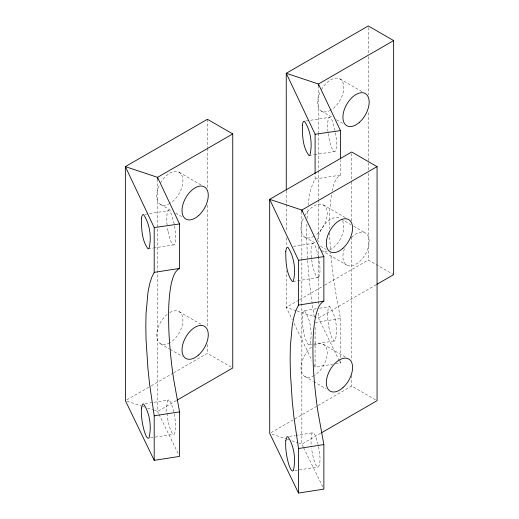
<?xml version="1.0" encoding="UTF-8"?>
<svg xmlns="http://www.w3.org/2000/svg" width="519" height="519" viewBox="0 0 519 519"><rect width="100%" height="100%" fill="white"/><g stroke="black" fill="none" stroke-linecap="round" stroke-linejoin="round"><path stroke-width="0.39" stroke-dasharray="2.6 1.95" d="M306.878 224.137C306.216 250.716 308.539 277.295 312.191 303.602M307.047 218.642L307.67 209.001M308.13 205.206C309.162 196.227 310.596 187.002 315.098 179.029L315.098 174.235M331.407 194.962L329.766 210.124L329.578 228.71M332.069 191.07C333.451 185.264 334.826 178.302 340.445 175.111L340.445 160.546M318.666 277.38C321.261 271.327 319.503 264.346 318.783 258.04M298.912 300.086L286.293 307.365L292.268 319.73M299.612 299.677L324.141 285.515M324.842 285.113L368.295 260.025L393.642 274.655M126.798 399.889L150.627 386.13M151.327 385.727L173.054 373.18M173.755 372.778L207.399 353.355L231.377 367.193M376.236 284.71L318.432 318.082L316.901 317.57M176.337 400.551L157.536 411.411L154.474 410.386M271.113 432.599L317.369 405.89M318.069 405.488L351.713 386.065L377.06 400.7M320.651 433.268L301.85 444.121L298.788 443.103M335.092 130.535L332.069 120.239L329.818 117.288L328.884 117.528L328.17 118.948L327.567 124.748A17.393 3.672 81.2 0 0 328.884 137.619A17.529 3.704 81.2 0 0 332.069 148.648A17.529 3.704 81.2 0 0 335.248 151.34C337.843 145.288 336.085 138.307 335.365 131.995M174.196 223.864L171.166 213.569L168.922 210.617L167.987 210.857L167.274 212.277L166.67 218.077A17.393 3.672 81.2 0 0 167.176 225.733M318.51 256.574L315.487 246.278L313.236 243.327L312.302 243.567L311.588 244.987L310.985 250.787A17.393 3.672 81.2 0 0 312.302 263.658A17.529 3.704 81.2 0 0 315.487 274.687A17.529 3.704 81.2 0 0 318.666 277.38M316.35 308.747L303.537 310.829L302.376 314.683L302.22 318.05A17.393 3.678 81.2 0 0 303.537 330.921M328.851 326.931A17.529 3.704 81.2 0 0 335.248 340.724C337.986 329.76 336.156 316.065 329.818 306.664L328.884 306.904L328.17 308.325L327.567 314.131A17.393 3.678 81.2 0 0 328.884 327.002M173.884 411.82L171.166 402.952L168.922 399.993L167.987 400.233L167.274 401.654L166.67 407.454A17.393 3.678 81.2 0 0 167.987 420.332M318.199 444.536L315.487 435.662L313.236 432.71L312.302 432.95L311.588 434.364L310.985 440.17A17.393 3.672 81.2 0 0 311.406 447.08M306.035 120.953L329.818 117.288M308.961 155.512L313.71 154.779M314.508 154.656L334.314 151.58M315.098 179.029L340.445 175.111M145.138 214.282L168.922 210.617M148.058 248.841L152.813 248.108M153.605 247.985L173.417 244.91M293.417 246.382L313.236 243.327M293.17 281.434L317.732 277.62M319.522 308.26L329.818 306.664M315.098 322.468L340.445 318.549L334.521 285.781A112.467 23.764 81.2 0 1 330.739 253M308.967 344.882L334.314 340.964M314.047 364.825L315.098 367.011L332.523 364.312M335.696 363.825L340.445 363.086L340.445 360.66M145.158 403.672L168.922 399.993M150.445 437.841L154.409 437.232M155.2 437.108L173.417 434.293M289.472 436.382L295.019 435.525M295.811 435.402L313.236 432.71M294.766 470.558L317.732 467.003M296.239 310.686L286.293 307.365L286.287 270.918M297.004 310.939L316.136 317.317M272.008 434.176L286.546 439.022M287.312 439.275L288.843 439.788M291.905 440.806L298.023 442.843M126.928 401.206L142.232 406.306M142.997 406.565L144.529 407.071M147.584 408.096L153.708 410.133M339.964 78.933L361.892 91.591M321.41 111.072L333.055 117.8M336.481 119.779L343.331 123.73M323.382 204.973L345.991 218.032M341.346 219.115L350.935 224.649M353.673 226.232L365.318 232.953M304.828 237.112L316.473 243.839M320.586 246.214L326.068 249.38M321.417 250.463L346.763 265.092M179.068 172.263L200.996 184.92M160.514 204.402L172.159 211.129M175.584 213.108L182.435 217.059M323.389 344.363L345.991 357.416M304.835 376.502L313.054 381.251M313.742 381.64L326.068 388.763M179.074 311.653L200.996 324.304M160.52 343.792L169.428 348.93M170.109 349.326L182.441 356.443M304.471 310.589C310.81 319.989 312.639 333.678 309.901 344.642A17.529 3.704 81.2 0 1 303.505 330.856M303.271 447.021L301.85 444.121L301.85 259.455M303.628 447.748L323.862 489.132M158.6 413.585L157.536 411.411L157.536 271.288M158.957 414.311L178.484 454.242M339.381 360.913L318.432 318.082L318.432 311.601M339.737 361.639L340.445 363.086M294.02 323.369L311.938 360.465M314.229 316.966L312.295 304.394M318.666 446.664C319.412 453.217 321.332 460.457 318.666 466.763A17.529 3.704 81.2 0 1 315.487 464.064A17.529 3.704 81.2 0 1 312.302 453.042A17.393 3.672 81.2 0 1 311.588 448.572M174.585 226.076C175.26 232.149 176.875 238.863 174.352 244.67A17.529 3.704 81.2 0 1 171.166 241.977A17.529 3.704 81.2 0 1 167.987 230.949M174.352 413.954C175.098 420.507 177.018 427.747 174.352 434.046A17.529 3.704 81.2 0 1 167.955 420.26M329.662 232.707L329.766 237.507A112.467 23.764 81.2 0 0 330.558 250.625M368.295 27.572L368.295 53.489M368.295 56.727L368.295 94.795M368.295 112.617L368.295 162.019M368.295 162.83L368.295 170.122M368.295 173.359L368.295 260.025M351.713 153.611L351.713 181.15M351.713 181.961L351.713 220.834M351.713 237.034L351.713 360.147M351.713 375.535L351.713 386.065M340.445 318.549L340.445 359.849M318.432 85.629L318.432 132.605M318.432 133.415L318.432 169.862M318.432 170.673L318.432 199.017M318.432 199.828L318.432 241.945M318.432 246.804L318.432 305.931M315.098 327.327L315.098 367.011M301.85 211.668L301.85 258.644M286.274 190.726L286.274 203.688M286.274 204.499L286.28 232.038M286.28 237.708L286.28 246.616M207.399 119.279L207.399 147.63M207.399 148.434L207.399 188.125M207.399 205.135L207.399 327.437M207.399 344.441L207.399 353.355M157.536 178.958L157.536 270.477M167.987 230.949A17.393 3.672 81.2 0 1 167.274 226.479M169.797 312.574A18.554 10.711 -60 0 1 182.915 319.821A18.554 10.711 -60 0 1 170.368 342.527M169.797 342.871A18.554 10.711 -60 0 1 156.693 335.949A18.554 10.711 -60 0 1 168.656 313.288M160.514 182.973A18.554 10.711 -60 0 1 181.799 175.299A18.554 10.711 -60 0 1 170.355 203.143M169.791 203.48A18.554 10.711 -60 0 1 157.899 201.599A18.554 10.711 -60 0 1 159.742 184.394M342.462 220.893A18.554 10.711 -60 0 1 341.463 236.839A18.554 10.711 -60 0 1 329.325 250.249M327.301 250.988A18.554 10.711 -60 0 1 322.708 251.021M317.628 240.621A18.554 10.711 -60 0 1 326.204 222.748A18.554 10.711 -60 0 1 339.971 218.324M321.41 89.644A18.554 10.711 -60 0 1 342.696 81.97A18.554 10.711 -60 0 1 331.258 109.814M330.687 110.151A18.554 10.711 -60 0 1 318.796 108.27A18.554 10.711 -60 0 1 320.638 91.065M351.551 237.378A18.554 10.711 -60 0 1 369.139 240.582A18.554 10.711 -60 0 1 353.011 265.514A18.554 10.711 -60 0 1 344.674 248.011M314.112 345.284A18.554 10.711 -60 0 1 327.23 352.531A18.554 10.711 -60 0 1 314.683 375.243M314.112 375.581A18.554 10.711 -60 0 1 301.046 369.301A18.554 10.711 -60 0 1 311.835 346.828M304.828 215.69A18.554 10.711 -60 0 1 325.997 207.775A18.554 10.711 -60 0 1 315.247 235.477M314.105 236.197A18.554 10.711 -60 0 1 302.214 234.309A18.554 10.711 -60 0 1 304.056 217.104"/><path stroke-width="0.78" d="M177.037 400.149L232.746 367.984L232.746 133.915L207.399 119.279L125.358 166.612L154.201 227.588L154.201 272.358L151.717 277.38L149.615 284.101L147.967 292.463L146.047 313.573L145.82 326.023L146.047 339.517L147.967 368.899L149.615 384.358L154.201 415.797L154.201 460.34L179.548 456.415L179.548 411.872L173.625 379.11A112.467 23.764 81.2 0 1 168.87 330.837C168.383 314.819 168.214 298.62 171.439 282.842C173.015 277.587 174.293 271.268 179.548 268.44L179.548 223.936L157.536 177.336L125.358 166.612L125.397 400.694L154.201 460.34M321.352 432.865L377.06 400.7L377.06 166.625L351.713 151.989L269.672 199.322L298.516 260.304L298.516 305.075L296.031 310.09L293.929 316.811L292.281 325.179L290.361 346.29L290.134 358.733L290.361 372.233L292.281 401.609L293.929 417.068L298.516 448.507L298.516 493.05L323.862 489.132L323.862 444.588L317.939 411.82A112.467 23.77 81.2 0 1 313.184 363.547C312.704 347.529 312.529 331.33 315.753 315.552C317.33 310.304 318.608 303.985 323.862 301.15L323.862 256.646L301.85 210.046L269.672 199.322L269.711 433.41L298.516 493.05M376.93 284.308L393.642 274.655L393.642 40.586L318.432 84.007L286.254 73.283L286.274 189.922M232.746 133.915L157.536 177.336L157.536 178.958M377.06 166.625L301.85 210.046L301.85 211.668M154.201 272.358L179.548 268.44M298.516 305.075L323.862 301.15M154.201 415.797L179.548 411.872M298.516 448.507L323.862 444.588M393.642 40.586L368.295 25.95L286.254 73.283L315.098 134.259L340.445 130.606L340.445 158.924M154.201 227.588L179.548 223.936M298.516 260.304L323.862 256.646M340.445 130.606L318.432 84.007L318.432 85.629M315.098 134.259L315.098 173.437M141.453 218.629C141.486 228.743 141.745 240.557 148.058 248.841L148.972 248.595C151.801 237.657 149.861 223.929 143.555 214.529L142.641 214.775L141.908 216.189L141.453 218.629M141.473 408.012L141.324 411.379A17.393 3.678 81.2 0 0 142.641 424.25A17.529 3.704 81.2 0 0 145.82 435.272A17.529 3.704 81.2 0 0 149.005 437.971C151.743 427.007 149.913 413.319 143.575 403.918L142.641 404.158L141.473 408.012M285.768 251.339C285.8 261.459 286.06 273.266 292.372 281.558L293.287 281.304C296.115 270.367 294.176 256.639 287.87 247.239L286.955 247.492L286.222 248.899L285.768 251.339M285.787 440.728L285.638 444.089A17.393 3.678 81.2 0 0 286.955 456.96A17.529 3.704 81.2 0 0 290.134 467.989A17.529 3.704 81.2 0 0 293.319 470.681C296.057 459.717 294.228 446.029 287.889 436.628L286.955 436.868L285.787 440.728M302.35 125.3C302.382 135.42 302.642 147.227 308.961 155.512L309.869 155.265C312.698 144.327 310.758 130.6 304.452 121.199L303.537 121.446L302.804 122.86L302.35 125.3M198.537 355.028A18.554 10.711 -60 0 0 204.421 326.282A18.554 10.711 -60 0 0 182.467 345.751A18.554 10.711 -60 0 0 198.537 355.028M198.537 215.644A18.554 10.711 -60 0 0 204.421 186.898A18.554 10.711 -60 0 0 182.467 206.367A18.554 10.711 -60 0 0 198.537 215.644M359.433 122.315A18.554 10.711 -60 0 0 365.318 93.569A18.554 10.711 -60 0 0 343.364 113.038A18.554 10.711 -60 0 0 359.433 122.315M342.851 387.738A18.554 10.711 -60 0 0 348.736 358.992A18.554 10.711 -60 0 0 326.782 378.461A18.554 10.711 -60 0 0 342.851 387.738M342.851 248.354A18.554 10.711 -60 0 0 348.736 219.615A18.554 10.711 -60 0 0 326.782 239.077A18.554 10.711 -60 0 0 342.851 248.354"/></g></svg>
